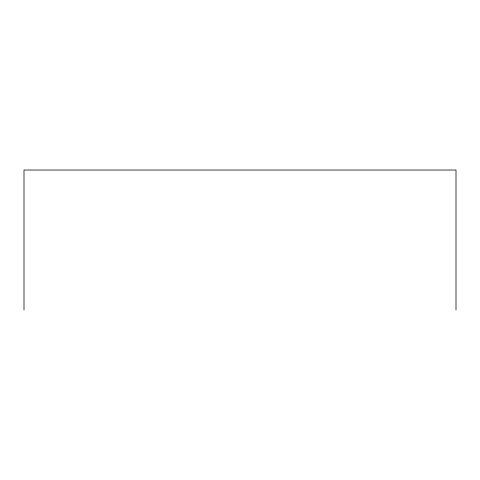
<?xml version="1.0" encoding="UTF-8"?>
<svg xmlns="http://www.w3.org/2000/svg" width="480" height="480" viewBox="0 0 480 480"><rect width="100%" height="100%" fill="white"/><g stroke="black" fill="none" stroke-linecap="round" stroke-linejoin="round"><path stroke-width="0.72" d="M456 309.978L456 170.022L24 170.022L24 309.978"/></g></svg>
